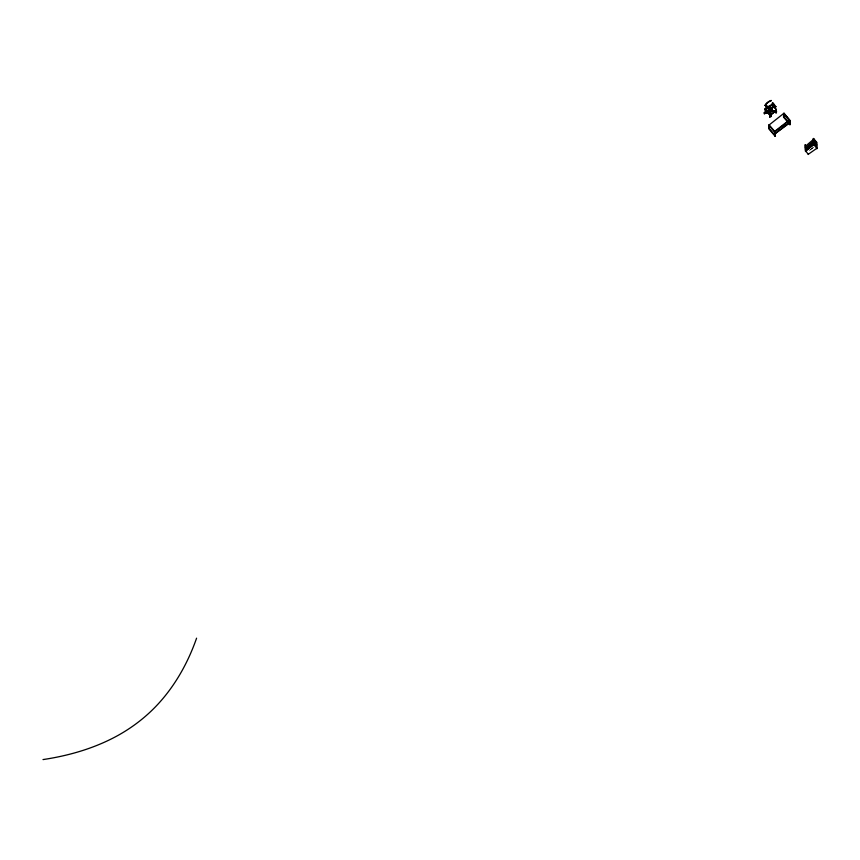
<?xml version="1.0" encoding="UTF-8"?>
<svg xmlns="http://www.w3.org/2000/svg" width="860" height="860" viewBox="0 0 860 860"><rect width="100%" height="100%" fill="white"/><g stroke="black" fill="none" stroke-linecap="round" stroke-linejoin="round"><path stroke-width="0.64" stroke-dasharray="4.3 3.22" d="M813.603 147.189L808.55 151.145L813.614 147.297"/><path stroke-width="1.29" d="M769.861 116.67L769.84 115.831L769.861 117.11M769.947 115.906L769.937 114.971M766.411 107.317C767.002 104.834 767.023 108.564 767.421 106.446M770.893 115.864L770.893 115.477M774.634 134.02L774.656 131.365L789.007 120.217L789.039 122.84L774.634 134.02L789.362 123.216L789.329 120.594L774.978 131.741L774.946 134.397M775.505 135.901L769.152 128.409L769.216 124.947L775.537 132.408L775.086 136.224L775.118 132.623M772.839 105.63L772.839 105.275A2.387 2.215 -24.9 0 0 772.13 104.963L771.624 105.243A2.387 2.225 -24.8 0 1 772.839 105.63L775.827 109.177A1.602 1.483 -24.6 0 1 775.537 111.306L776.591 111.8M769.84 115.993C770.635 116.487 771.259 117.272 770.882 116.025M770.893 116.089L769.85 116.218M775.086 136.224L768.732 128.731L768.754 125.108L775.118 132.773M764.658 113.23L764.916 112.305L765.647 112.843M775.333 111.187L771.377 114.573A1.591 1.483 -24.1 0 1 769.163 114.412L766.185 110.521A2.387 2.215 -24.5 0 1 766.002 109.779A10.298 9.557 -24.1 0 1 772.13 104.963M773.817 106.188C772.968 104.683 774.795 107.027 773.634 106.049M776.29 112.778L775.978 111.897L775.827 112.434M773.968 106.909L773.699 105.952M773.807 106.436L775.817 106.715M765.507 113.047L765.55 112.789M775.967 112.176L775.784 112.316M775.957 112.069L776.58 111.886M766.367 106.726L766.464 107.263L766.561 106.436M765.045 112.101L764.572 113.069L765.271 113.23M770.517 108.951L770.721 109.585L770.001 109.123M769.84 115.874L770.893 115.606M774.333 111.692L774.495 111.101M769.549 109.629L770.108 108.908M776.279 112.875L775.322 112.638L775.655 111.692M196.585 638.174C186.599 666.769 170.613 693.622 147.995 714.026A269.148 202.369 35.4 0 1 118.196 735.321C94.987 748.189 69.155 755.671 43 759.584M773.194 105.576L773.054 105.78M773.763 105.285L772.742 102.888L772.183 103.329L773.204 105.726L772.785 106.425L773.785 106.479M772.925 105.973L773.742 106.565M764.562 112.972C765.626 111.843 764.68 114.52 764.776 112.37M770.592 109.715C768.216 111.961 772.559 108.887 769.764 109.629M764.282 113.735L764.766 113.176M765.239 113.434L764.379 113.821M774.011 106.855L773.097 105.844M770.635 109.037L772.366 106.651M771.409 109.424L773.28 106.941M769.872 107.328L770.399 108.209L769.012 109.306L768.485 108.414L769.872 107.328L772.011 109.865L771.474 109.478L773.14 107.124M765.497 108.779L764.841 109.112L765.776 111.467L766.443 111.123L768.399 112.466M765.851 111.51L764.948 109.209L765.604 108.779L766.12 109.65A2.387 2.215 -24.5 0 0 766.174 110.876M773.011 104.178L773.57 103.737L775.741 106.554L775.183 106.984L772.387 103.436L772.946 102.996L773.57 103.791L773.011 104.232M765.045 109.209L765.83 109.919A10.298 9.568 -24.1 0 1 772 105.114M766.722 112.531L767.346 112.09M774.075 106.747L774.709 106.307L773.903 105.275M767.335 112.176L766.733 112.595L768.399 112.542L766.851 112.746L768.012 113.058M774.699 106.393L774.086 106.823L775.354 107.285M774.204 106.962L775.913 106.844L775.258 107.145M768.754 125.27L783.987 113.23L790.361 120.938L783.987 113.38M789.942 124.711L790.308 120.938L789.942 124.711L783.567 117.164L783.987 113.23M782.234 127.097L785.277 124.732M805.154 144.813L805.712 151.586M813.678 139.105L814.001 145.275L813.356 138.557L816.634 142.179L816.538 148.296M805.508 146.189L813.399 139.449L813.861 139.815M813.711 139.815L816.376 142.814M805.573 147.888L805.39 147.307M813.582 142.932L805.777 149.489M805.637 149.597L805.454 149.017L813.582 142.825L816.57 146.2M814.14 145.168L813.667 144.523L805.53 150.726L808.389 154.477M816.86 148.673L816.634 142.179M813.667 144.63L805.702 151.317M805.401 151.209L805.293 144.716M813.689 144.899L813.495 138.449M813.99 145.007L816.667 147.92M808.239 154.316L816.839 148.296M766.561 106.586L767.249 106.661M765.862 112.606L768.958 111.359L766.12 112.595M765.518 111.897L766.615 112.692M764.54 112.746L763.938 112.789L764.637 112.423M775.333 112.542L775.161 112.133M766.561 112.671L765.873 111.735L768.646 110.521M768.679 110.618L765.851 111.789M770.033 114.531L770.646 114.477M769.937 111.8A1.602 1.483 -24.5 0 0 771.721 109.715A1.602 1.483 -24.5 0 0 769.023 109.392A1.602 1.483 -24.5 0 0 769.937 111.8L770.56 111.768M775.591 111.413L774.29 111.907M767.002 106.436L766.668 105.931M771.807 110.273L774.591 110.929M771.775 110.37L775.129 111.209M771.506 111.252L774.322 111.811M766.453 107.124L766.024 106.629L766.615 107.124M766.55 111.058L767.335 112.036M775.333 112.316L775.29 112.241M767.152 106.339L766.755 105.877M766.346 107.274L765.841 106.618M767.593 106.715L769.646 109.091M767.905 106.887L769.732 109.026M769.023 109.639A1.602 1.483 -24.4 0 1 771.71 109.972A1.602 1.483 -24.4 0 1 769.937 112.047A1.602 1.483 -24.4 0 1 769.023 109.639L767.12 107.607L768.894 109.682M766.185 110.521L769.173 114.057A1.591 1.483 -24.1 0 0 771.377 114.219L775.548 110.951A1.602 1.483 -24.6 0 0 775.838 108.822L772.839 105.275M789.888 121.26L783.557 113.746L783.567 117.164M783.987 116.842L790.361 124.388M805.712 147.791L813.485 141.126L816.645 144.878M770.399 108.209L771.474 109.478M813.356 138.557L816.495 142.287M813.495 141.233L816.645 144.985M816.516 147.92L817 148.565M768.259 112.155L767.84 112.757L767.464 112.219M765.4 108.672L766.4 111.069M813.667 138.933L814.001 145.275M769.861 117.057L769.861 116.519M770.796 111.811L770.775 114.896M769.85 111.886L769.818 114.67M769.937 115.122L769.84 115.681M765.507 109.833A10.653 9.89 -24.1 0 1 771.914 104.791M764.862 105.447A10.599 9.847 -24.6 0 1 771.226 100.427M765.163 105.597A10.245 9.514 -24.6 0 1 771.312 100.738"/></g></svg>
